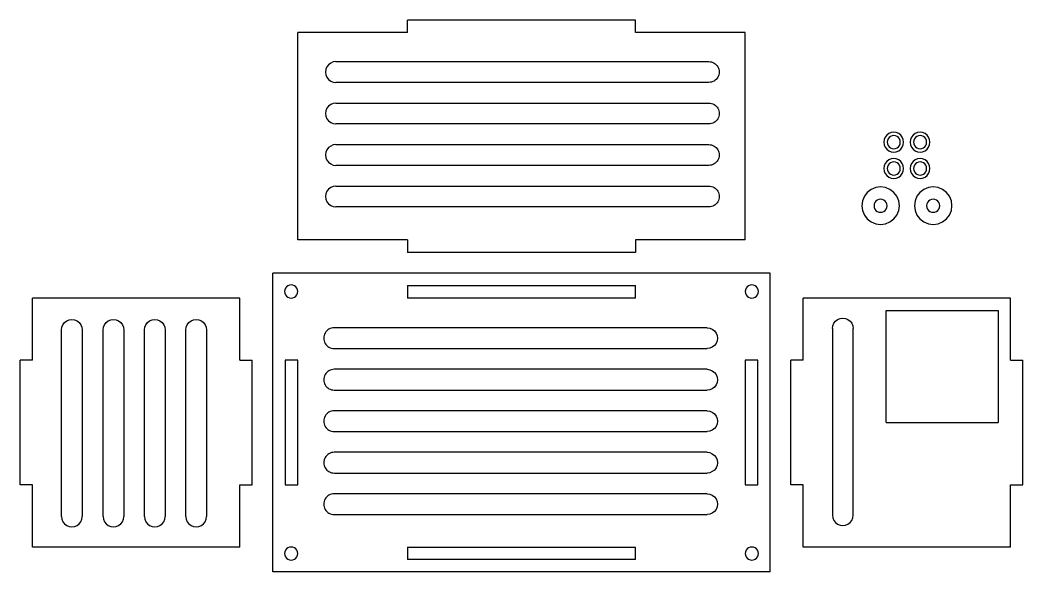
# Model space of a CAD drawing. Extents: x -4.8 to 4.8, y -5.3 to 5.3.
# Drawn here: x -4.76 to 4.76, y 0.1 to 5.33 of the extents above; entities that cross this region are included whole.
import ezdxf

# ---------------------------------------------------------------- set-up
doc = ezdxf.new("R2010")
doc.units = 0
doc.header["$MEASUREMENT"] = 0
doc.layers.get('0').update_dxf_attribs({"linetype": 'CONTINUOUS'})

msp = doc.modelspace()

# ---------------------------------------------------------------- linework, layer by layer
for p, q in [((1.0827, 5.3346), (-1.0827, 5.3346)), ((-1.0827, 5.2165), (-1.0827, 5.3346)), ((1.0827, 5.2165), (1.0827, 5.3346)), ((-1.0827, 5.2165), (-2.126, 5.2165)), ((-2.126, 3.248), (-2.126, 5.2165)), ((2.126, 5.2165), (1.0827, 5.2165)), ((2.126, 3.248), (2.126, 5.2165)), ((-1.858, 4.8674), (-1.8614, 4.8419)), ((-1.8482, 4.8911), (-1.858, 4.8674)), ((-1.8326, 4.9115), (-1.8482, 4.8911)), ((-1.8122, 4.9271), (-1.8326, 4.9115)), ((-1.7884, 4.937), (-1.8122, 4.9271)), ((-1.763, 4.9403), (-1.7884, 4.937)), ((-1.763, 4.9403), (1.7803, 4.9403)), ((1.7803, 4.9403), (1.7932, 4.9395)), ((1.7932, 4.9395), (1.8058, 4.937)), ((1.8058, 4.937), (1.818, 4.9328)), ((1.818, 4.9328), (1.8295, 4.9271)), ((1.8295, 4.9271), (1.8403, 4.92)), ((1.8403, 4.92), (1.8499, 4.9115)), ((1.8499, 4.9115), (1.8584, 4.9018)), ((1.8584, 4.9018), (1.8656, 4.8911)), ((1.8656, 4.8911), (1.8713, 4.8795)), ((1.8713, 4.8795), (1.8754, 4.8674)), ((1.8754, 4.8674), (1.8779, 4.8547)), ((-1.8614, 4.8419), (-1.858, 4.8164)), ((-1.858, 4.8164), (-1.8482, 4.7927)), ((-1.8482, 4.7927), (-1.8326, 4.7723)), ((-1.8326, 4.7723), (-1.8122, 4.7566)), ((1.8403, 4.7638), (1.8295, 4.7566)), ((1.8499, 4.7723), (1.8403, 4.7638)), ((1.8584, 4.782), (1.8499, 4.7723)), ((1.8656, 4.7927), (1.8584, 4.782)), ((1.8713, 4.8042), (1.8656, 4.7927)), ((1.8754, 4.8164), (1.8713, 4.8042)), ((1.8779, 4.829), (1.8754, 4.8164)), ((1.8779, 4.8547), (1.8788, 4.8419)), ((1.8788, 4.8419), (1.8779, 4.829)), ((-1.8122, 4.7566), (-1.7884, 4.7468)), ((-1.7884, 4.7468), (-1.763, 4.7435)), ((1.7803, 4.7435), (-1.763, 4.7435)), ((1.7932, 4.7443), (1.7803, 4.7435)), ((1.8058, 4.7468), (1.7932, 4.7443)), ((1.818, 4.751), (1.8058, 4.7468)), ((1.8295, 4.7566), (1.818, 4.751)), ((-1.8482, 4.4974), (-1.858, 4.4737)), ((-1.8326, 4.5178), (-1.8482, 4.4974)), ((-1.8122, 4.5334), (-1.8326, 4.5178)), ((-1.7884, 4.5433), (-1.8122, 4.5334)), ((-1.763, 4.5466), (-1.7884, 4.5433)), ((-1.763, 4.5466), (1.7803, 4.5466)), ((1.7803, 4.5466), (1.7932, 4.5458)), ((1.7932, 4.5458), (1.8058, 4.5433)), ((1.8058, 4.5433), (1.818, 4.5391)), ((1.818, 4.5391), (1.8295, 4.5334)), ((1.8295, 4.5334), (1.8403, 4.5263)), ((1.8403, 4.5263), (1.8499, 4.5178)), ((1.8499, 4.5178), (1.8584, 4.5081)), ((1.8584, 4.5081), (1.8656, 4.4974)), ((1.8656, 4.4974), (1.8713, 4.4858)), ((1.8713, 4.4858), (1.8754, 4.4737)), ((-1.858, 4.4737), (-1.8614, 4.4482)), ((-1.8614, 4.4482), (-1.858, 4.4227)), ((-1.858, 4.4227), (-1.8482, 4.399)), ((-1.8482, 4.399), (-1.8326, 4.3786)), ((1.8584, 4.3883), (1.8499, 4.3786)), ((1.8656, 4.399), (1.8584, 4.3883)), ((1.8713, 4.4105), (1.8656, 4.399)), ((1.8754, 4.4227), (1.8713, 4.4105)), ((1.8754, 4.4737), (1.8779, 4.461)), ((1.8779, 4.4353), (1.8754, 4.4227)), ((1.8779, 4.461), (1.8788, 4.4482)), ((1.8788, 4.4482), (1.8779, 4.4353)), ((-1.8326, 4.3786), (-1.8122, 4.3629)), ((-1.8122, 4.3629), (-1.7884, 4.3531)), ((-1.7884, 4.3531), (-1.763, 4.3498)), ((1.7803, 4.3498), (-1.763, 4.3498)), ((1.7932, 4.3506), (1.7803, 4.3498)), ((1.8058, 4.3531), (1.7932, 4.3506)), ((1.818, 4.3572), (1.8058, 4.3531)), ((1.8295, 4.3629), (1.818, 4.3572)), ((1.8403, 4.3701), (1.8295, 4.3629)), ((1.8499, 4.3786), (1.8403, 4.3701)), ((3.4456, 4.201), (3.4424, 4.1766)), ((3.455, 4.2236), (3.4456, 4.201)), ((3.4699, 4.2431), (3.455, 4.2236)), ((3.4894, 4.258), (3.4699, 4.2431)), ((3.476, 4.1928), (3.4739, 4.1766)), ((3.4823, 4.2079), (3.476, 4.1928)), ((3.4922, 4.2208), (3.4823, 4.2079)), ((3.5121, 4.2674), (3.4894, 4.258)), ((3.5052, 4.2308), (3.4922, 4.2208)), ((3.5202, 4.237), (3.5052, 4.2308)), ((3.5364, 4.2706), (3.5121, 4.2674)), ((3.5364, 4.2391), (3.5202, 4.237)), ((3.5608, 4.2674), (3.5364, 4.2706)), ((3.5526, 4.237), (3.5364, 4.2391)), ((3.5677, 4.2308), (3.5526, 4.237)), ((3.5834, 4.258), (3.5608, 4.2674)), ((3.5806, 4.2208), (3.5677, 4.2308)), ((3.5905, 4.2079), (3.5806, 4.2208)), ((3.6029, 4.2431), (3.5834, 4.258)), ((3.5968, 4.1928), (3.5905, 4.2079)), ((3.5989, 4.1766), (3.5968, 4.1928)), ((3.6178, 4.2236), (3.6029, 4.2431)), ((3.6272, 4.201), (3.6178, 4.2236)), ((3.6304, 4.1766), (3.6272, 4.201)), ((3.6956, 4.201), (3.6924, 4.1766)), ((3.705, 4.2236), (3.6956, 4.201)), ((3.7199, 4.2431), (3.705, 4.2236)), ((3.7394, 4.258), (3.7199, 4.2431)), ((3.726, 4.1928), (3.7239, 4.1766)), ((3.7323, 4.2079), (3.726, 4.1928)), ((3.7422, 4.2208), (3.7323, 4.2079)), ((3.7621, 4.2674), (3.7394, 4.258)), ((3.7552, 4.2308), (3.7422, 4.2208)), ((3.7702, 4.237), (3.7552, 4.2308)), ((3.7864, 4.2706), (3.7621, 4.2674)), ((3.7864, 4.2391), (3.7702, 4.237)), ((3.8108, 4.2674), (3.7864, 4.2706)), ((3.8026, 4.237), (3.7864, 4.2391)), ((3.8177, 4.2308), (3.8026, 4.237)), ((3.8334, 4.258), (3.8108, 4.2674)), ((3.8306, 4.2208), (3.8177, 4.2308)), ((3.8405, 4.2079), (3.8306, 4.2208)), ((3.8529, 4.2431), (3.8334, 4.258)), ((3.8468, 4.1928), (3.8405, 4.2079)), ((3.8489, 4.1766), (3.8468, 4.1928)), ((3.8678, 4.2236), (3.8529, 4.2431)), ((3.8772, 4.201), (3.8678, 4.2236)), ((3.8804, 4.1766), (3.8772, 4.201)), ((-1.8482, 4.1037), (-1.858, 4.08)), ((-1.8326, 4.1241), (-1.8482, 4.1037)), ((-1.8122, 4.1397), (-1.8326, 4.1241)), ((-1.7884, 4.1496), (-1.8122, 4.1397)), ((-1.763, 4.1529), (-1.7884, 4.1496)), ((-1.763, 4.1529), (1.7803, 4.1529)), ((1.7803, 4.1529), (1.7932, 4.1521)), ((1.7932, 4.1521), (1.8058, 4.1496)), ((1.8058, 4.1496), (1.818, 4.1454)), ((1.818, 4.1454), (1.8295, 4.1397)), ((1.8295, 4.1397), (1.8403, 4.1326)), ((1.8403, 4.1326), (1.8499, 4.1241)), ((1.8499, 4.1241), (1.8584, 4.1144)), ((1.8584, 4.1144), (1.8656, 4.1037)), ((1.8656, 4.1037), (1.8713, 4.0921)), ((3.4424, 4.1766), (3.4456, 4.1523)), ((3.4456, 4.1523), (3.455, 4.1296)), ((3.455, 4.1296), (3.4699, 4.1101)), ((3.4699, 4.1101), (3.4894, 4.0952)), ((3.4739, 4.1766), (3.476, 4.1605)), ((3.476, 4.1605), (3.4823, 4.1454)), ((3.4823, 4.1454), (3.4922, 4.1324)), ((3.4922, 4.1324), (3.5052, 4.1225)), ((3.5052, 4.1225), (3.5202, 4.1163)), ((3.5202, 4.1163), (3.5364, 4.1141)), ((3.5364, 4.1141), (3.5526, 4.1163)), ((3.5526, 4.1163), (3.5677, 4.1225)), ((3.5677, 4.1225), (3.5806, 4.1324)), ((3.5806, 4.1324), (3.5905, 4.1454)), ((3.5834, 4.0952), (3.6029, 4.1101)), ((3.5905, 4.1454), (3.5968, 4.1605)), ((3.5968, 4.1605), (3.5989, 4.1766)), ((3.6029, 4.1101), (3.6178, 4.1296)), ((3.6178, 4.1296), (3.6272, 4.1523)), ((3.6272, 4.1523), (3.6304, 4.1766)), ((3.6924, 4.1766), (3.6956, 4.1523)), ((3.6956, 4.1523), (3.705, 4.1296)), ((3.705, 4.1296), (3.7199, 4.1101)), ((3.7199, 4.1101), (3.7394, 4.0952)), ((3.7239, 4.1766), (3.726, 4.1605)), ((3.726, 4.1605), (3.7323, 4.1454)), ((3.7323, 4.1454), (3.7422, 4.1324)), ((3.7422, 4.1324), (3.7552, 4.1225)), ((3.7552, 4.1225), (3.7702, 4.1163)), ((3.7702, 4.1163), (3.7864, 4.1141)), ((3.7864, 4.1141), (3.8026, 4.1163)), ((3.8026, 4.1163), (3.8177, 4.1225)), ((3.8177, 4.1225), (3.8306, 4.1324)), ((3.8306, 4.1324), (3.8405, 4.1454)), ((3.8334, 4.0952), (3.8529, 4.1101)), ((3.8405, 4.1454), (3.8468, 4.1605)), ((3.8468, 4.1605), (3.8489, 4.1766)), ((3.8529, 4.1101), (3.8678, 4.1296)), ((3.8678, 4.1296), (3.8772, 4.1523)), ((3.8772, 4.1523), (3.8804, 4.1766)), ((-1.858, 4.08), (-1.8614, 4.0545)), ((-1.8614, 4.0545), (-1.858, 4.029)), ((-1.858, 4.029), (-1.8482, 4.0053)), ((-1.8482, 4.0053), (-1.8326, 3.9849)), ((1.8656, 4.0053), (1.8584, 3.9946)), ((1.8713, 4.0168), (1.8656, 4.0053)), ((1.8713, 4.0921), (1.8754, 4.08)), ((1.8754, 4.029), (1.8713, 4.0168)), ((1.8754, 4.08), (1.8779, 4.0673)), ((1.8779, 4.0416), (1.8754, 4.029)), ((1.8779, 4.0673), (1.8788, 4.0545)), ((1.8788, 4.0545), (1.8779, 4.0416)), ((3.4894, 4.008), (3.4699, 3.9931)), ((3.4894, 4.0952), (3.5121, 4.0858)), ((3.5121, 4.0174), (3.4894, 4.008)), ((3.5121, 4.0858), (3.5364, 4.0826)), ((3.5364, 4.0206), (3.5121, 4.0174)), ((3.5364, 4.0826), (3.5608, 4.0858)), ((3.5608, 4.0174), (3.5364, 4.0206)), ((3.5608, 4.0858), (3.5834, 4.0952)), ((3.5834, 4.008), (3.5608, 4.0174)), ((3.6029, 3.9931), (3.5834, 4.008)), ((3.7394, 4.008), (3.7199, 3.9931)), ((3.7394, 4.0952), (3.7621, 4.0858)), ((3.7621, 4.0174), (3.7394, 4.008)), ((3.7621, 4.0858), (3.7864, 4.0826)), ((3.7864, 4.0206), (3.7621, 4.0174)), ((3.7864, 4.0826), (3.8108, 4.0858)), ((3.8108, 4.0174), (3.7864, 4.0206)), ((3.8108, 4.0858), (3.8334, 4.0952)), ((3.8334, 4.008), (3.8108, 4.0174)), ((3.8529, 3.9931), (3.8334, 4.008)), ((-1.8326, 3.9849), (-1.8122, 3.9692)), ((-1.8122, 3.9692), (-1.7884, 3.9594)), ((-1.7884, 3.9594), (-1.763, 3.9561)), ((1.7803, 3.9561), (-1.763, 3.9561)), ((1.7932, 3.9569), (1.7803, 3.9561)), ((1.8058, 3.9594), (1.7932, 3.9569)), ((1.818, 3.9635), (1.8058, 3.9594)), ((1.8295, 3.9692), (1.818, 3.9635)), ((1.8403, 3.9764), (1.8295, 3.9692)), ((1.8499, 3.9849), (1.8403, 3.9764)), ((1.8584, 3.9946), (1.8499, 3.9849)), ((3.4456, 3.951), (3.4424, 3.9266)), ((3.4424, 3.9266), (3.4456, 3.9023)), ((3.455, 3.9736), (3.4456, 3.951)), ((3.4699, 3.9931), (3.455, 3.9736)), ((3.476, 3.9428), (3.4739, 3.9266)), ((3.4739, 3.9266), (3.476, 3.9105)), ((3.4823, 3.9579), (3.476, 3.9428)), ((3.476, 3.9105), (3.4823, 3.8954)), ((3.4922, 3.9708), (3.4823, 3.9579)), ((3.5052, 3.9808), (3.4922, 3.9708)), ((3.5202, 3.987), (3.5052, 3.9808)), ((3.5364, 3.9891), (3.5202, 3.987)), ((3.5526, 3.987), (3.5364, 3.9891)), ((3.5677, 3.9808), (3.5526, 3.987)), ((3.5806, 3.9708), (3.5677, 3.9808)), ((3.5905, 3.9579), (3.5806, 3.9708)), ((3.5968, 3.9428), (3.5905, 3.9579)), ((3.5905, 3.8954), (3.5968, 3.9105)), ((3.5989, 3.9266), (3.5968, 3.9428)), ((3.5968, 3.9105), (3.5989, 3.9266)), ((3.6178, 3.9736), (3.6029, 3.9931)), ((3.6272, 3.951), (3.6178, 3.9736)), ((3.6304, 3.9266), (3.6272, 3.951)), ((3.6272, 3.9023), (3.6304, 3.9266)), ((3.6956, 3.951), (3.6924, 3.9266)), ((3.6924, 3.9266), (3.6956, 3.9023)), ((3.705, 3.9736), (3.6956, 3.951)), ((3.7199, 3.9931), (3.705, 3.9736)), ((3.726, 3.9428), (3.7239, 3.9266)), ((3.7239, 3.9266), (3.726, 3.9105)), ((3.7323, 3.9579), (3.726, 3.9428)), ((3.726, 3.9105), (3.7323, 3.8954)), ((3.7422, 3.9708), (3.7323, 3.9579)), ((3.7552, 3.9808), (3.7422, 3.9708)), ((3.7702, 3.987), (3.7552, 3.9808)), ((3.7864, 3.9891), (3.7702, 3.987)), ((3.8026, 3.987), (3.7864, 3.9891)), ((3.8177, 3.9808), (3.8026, 3.987)), ((3.8306, 3.9708), (3.8177, 3.9808)), ((3.8405, 3.9579), (3.8306, 3.9708)), ((3.8468, 3.9428), (3.8405, 3.9579)), ((3.8405, 3.8954), (3.8468, 3.9105)), ((3.8489, 3.9266), (3.8468, 3.9428)), ((3.8468, 3.9105), (3.8489, 3.9266)), ((3.8678, 3.9736), (3.8529, 3.9931)), ((3.8772, 3.951), (3.8678, 3.9736)), ((3.8804, 3.9266), (3.8772, 3.951)), ((3.8772, 3.9023), (3.8804, 3.9266)), ((3.4456, 3.9023), (3.455, 3.8796)), ((3.455, 3.8796), (3.4699, 3.8601)), ((3.4699, 3.8601), (3.4894, 3.8452)), ((3.4823, 3.8954), (3.4922, 3.8824)), ((3.4894, 3.8452), (3.5121, 3.8358)), ((3.4922, 3.8824), (3.5052, 3.8725)), ((3.5052, 3.8725), (3.5202, 3.8663)), ((3.5121, 3.8358), (3.5364, 3.8326)), ((3.5202, 3.8663), (3.5364, 3.8641)), ((3.5364, 3.8641), (3.5526, 3.8663)), ((3.5364, 3.8326), (3.5608, 3.8358)), ((3.5526, 3.8663), (3.5677, 3.8725)), ((3.5608, 3.8358), (3.5834, 3.8452)), ((3.5677, 3.8725), (3.5806, 3.8824)), ((3.5806, 3.8824), (3.5905, 3.8954)), ((3.5834, 3.8452), (3.6029, 3.8601)), ((3.6029, 3.8601), (3.6178, 3.8796)), ((3.6178, 3.8796), (3.6272, 3.9023)), ((3.6956, 3.9023), (3.705, 3.8796)), ((3.705, 3.8796), (3.7199, 3.8601)), ((3.7199, 3.8601), (3.7394, 3.8452)), ((3.7323, 3.8954), (3.7422, 3.8824)), ((3.7394, 3.8452), (3.7621, 3.8358)), ((3.7422, 3.8824), (3.7552, 3.8725)), ((3.7552, 3.8725), (3.7702, 3.8663)), ((3.7621, 3.8358), (3.7864, 3.8326)), ((3.7702, 3.8663), (3.7864, 3.8641)), ((3.7864, 3.8641), (3.8026, 3.8663)), ((3.7864, 3.8326), (3.8108, 3.8358)), ((3.8026, 3.8663), (3.8177, 3.8725)), ((3.8108, 3.8358), (3.8334, 3.8452)), ((3.8177, 3.8725), (3.8306, 3.8824)), ((3.8306, 3.8824), (3.8405, 3.8954)), ((3.8334, 3.8452), (3.8529, 3.8601)), ((3.8529, 3.8601), (3.8678, 3.8796)), ((3.8678, 3.8796), (3.8772, 3.9023)), ((-1.8326, 3.7304), (-1.8482, 3.71)), ((-1.8122, 3.746), (-1.8326, 3.7304)), ((-1.7884, 3.7559), (-1.8122, 3.746)), ((-1.763, 3.7592), (-1.7884, 3.7559)), ((-1.763, 3.7592), (1.7803, 3.7592)), ((1.7803, 3.7592), (1.7932, 3.7584)), ((1.7932, 3.7584), (1.8058, 3.7559)), ((1.8058, 3.7559), (1.818, 3.7517)), ((1.818, 3.7517), (1.8295, 3.746)), ((1.8295, 3.746), (1.8403, 3.7389)), ((1.8403, 3.7389), (1.8499, 3.7304)), ((1.8499, 3.7304), (1.8584, 3.7207)), ((1.8584, 3.7207), (1.8656, 3.71)), ((3.3223, 3.7276), (3.2854, 3.6993)), ((3.3653, 3.7454), (3.3223, 3.7276)), ((3.4114, 3.7515), (3.3653, 3.7454)), ((3.4575, 3.7454), (3.4114, 3.7515)), ((3.5005, 3.7276), (3.4575, 3.7454)), ((3.5374, 3.6993), (3.5005, 3.7276)), ((3.8223, 3.7276), (3.7854, 3.6993)), ((3.8653, 3.7454), (3.8223, 3.7276)), ((3.9114, 3.7515), (3.8653, 3.7454)), ((3.9575, 3.7454), (3.9114, 3.7515)), ((4.0005, 3.7276), (3.9575, 3.7454)), ((4.0374, 3.6993), (4.0005, 3.7276)), ((-1.858, 3.6863), (-1.8614, 3.6608)), ((-1.8614, 3.6608), (-1.858, 3.6353)), ((-1.8482, 3.71), (-1.858, 3.6863)), ((-1.858, 3.6353), (-1.8482, 3.6116)), ((1.8656, 3.71), (1.8713, 3.6984)), ((1.8713, 3.6231), (1.8656, 3.6116)), ((1.8713, 3.6984), (1.8754, 3.6863)), ((1.8754, 3.6353), (1.8713, 3.6231)), ((1.8754, 3.6863), (1.8779, 3.6736)), ((1.8779, 3.6479), (1.8754, 3.6353)), ((1.8779, 3.6736), (1.8788, 3.6608)), ((1.8788, 3.6608), (1.8779, 3.6479)), ((3.2571, 3.6624), (3.2393, 3.6194)), ((3.2854, 3.6993), (3.2571, 3.6624)), ((3.3802, 3.6274), (3.3672, 3.6175)), ((3.3952, 3.6336), (3.3802, 3.6274)), ((3.4114, 3.6358), (3.3952, 3.6336)), ((3.4276, 3.6336), (3.4114, 3.6358)), ((3.4427, 3.6274), (3.4276, 3.6336)), ((3.4556, 3.6175), (3.4427, 3.6274)), ((3.5657, 3.6624), (3.5374, 3.6993)), ((3.5835, 3.6194), (3.5657, 3.6624)), ((3.7571, 3.6624), (3.7393, 3.6194)), ((3.7854, 3.6993), (3.7571, 3.6624)), ((3.8802, 3.6274), (3.8672, 3.6175)), ((3.8952, 3.6336), (3.8802, 3.6274)), ((3.9114, 3.6358), (3.8952, 3.6336)), ((3.9276, 3.6336), (3.9114, 3.6358)), ((3.9427, 3.6274), (3.9276, 3.6336)), ((3.9556, 3.6175), (3.9427, 3.6274)), ((4.0657, 3.6624), (4.0374, 3.6993)), ((4.0835, 3.6194), (4.0657, 3.6624)), ((-1.8482, 3.6116), (-1.8326, 3.5912)), ((-1.8326, 3.5912), (-1.8122, 3.5755)), ((-1.8122, 3.5755), (-1.7884, 3.5657)), ((-1.7884, 3.5657), (-1.763, 3.5624)), ((1.7803, 3.5624), (-1.763, 3.5624)), ((1.7932, 3.5632), (1.7803, 3.5624)), ((1.8058, 3.5657), (1.7932, 3.5632)), ((1.818, 3.5698), (1.8058, 3.5657)), ((1.8295, 3.5755), (1.818, 3.5698)), ((1.8403, 3.5827), (1.8295, 3.5755)), ((1.8499, 3.5912), (1.8403, 3.5827)), ((1.8584, 3.6009), (1.8499, 3.5912)), ((1.8656, 3.6116), (1.8584, 3.6009)), ((3.2393, 3.6194), (3.2332, 3.5733)), ((3.2332, 3.5733), (3.2393, 3.5272)), ((3.2393, 3.5272), (3.2571, 3.4842)), ((3.351, 3.5895), (3.3489, 3.5733)), ((3.3489, 3.5733), (3.351, 3.5571)), ((3.3573, 3.6045), (3.351, 3.5895)), ((3.351, 3.5571), (3.3573, 3.542)), ((3.3672, 3.6175), (3.3573, 3.6045)), ((3.3573, 3.542), (3.3672, 3.5291)), ((3.3672, 3.5291), (3.3802, 3.5191)), ((3.4427, 3.5191), (3.4556, 3.5291)), ((3.4655, 3.6045), (3.4556, 3.6175)), ((3.4556, 3.5291), (3.4655, 3.542)), ((3.4718, 3.5895), (3.4655, 3.6045)), ((3.4655, 3.542), (3.4718, 3.5571)), ((3.4739, 3.5733), (3.4718, 3.5895)), ((3.4718, 3.5571), (3.4739, 3.5733)), ((3.5657, 3.4842), (3.5835, 3.5272)), ((3.5896, 3.5733), (3.5835, 3.6194)), ((3.5835, 3.5272), (3.5896, 3.5733)), ((3.7393, 3.6194), (3.7332, 3.5733)), ((3.7332, 3.5733), (3.7393, 3.5272)), ((3.7393, 3.5272), (3.7571, 3.4842)), ((3.851, 3.5895), (3.8489, 3.5733)), ((3.8489, 3.5733), (3.851, 3.5571)), ((3.8573, 3.6045), (3.851, 3.5895)), ((3.851, 3.5571), (3.8573, 3.542)), ((3.8672, 3.6175), (3.8573, 3.6045)), ((3.8573, 3.542), (3.8672, 3.5291)), ((3.8672, 3.5291), (3.8802, 3.5191)), ((3.9427, 3.5191), (3.9556, 3.5291)), ((3.9655, 3.6045), (3.9556, 3.6175)), ((3.9556, 3.5291), (3.9655, 3.542)), ((3.9718, 3.5895), (3.9655, 3.6045)), ((3.9655, 3.542), (3.9718, 3.5571)), ((3.9739, 3.5733), (3.9718, 3.5895)), ((3.9718, 3.5571), (3.9739, 3.5733)), ((4.0657, 3.4842), (4.0835, 3.5272)), ((4.0896, 3.5733), (4.0835, 3.6194)), ((4.0835, 3.5272), (4.0896, 3.5733)), ((3.2571, 3.4842), (3.2854, 3.4473)), ((3.2854, 3.4473), (3.3223, 3.419)), ((3.3802, 3.5191), (3.3952, 3.5129)), ((3.3952, 3.5129), (3.4114, 3.5108)), ((3.4114, 3.5108), (3.4276, 3.5129)), ((3.4276, 3.5129), (3.4427, 3.5191)), ((3.5005, 3.419), (3.5374, 3.4473)), ((3.5374, 3.4473), (3.5657, 3.4842)), ((3.7571, 3.4842), (3.7854, 3.4473)), ((3.7854, 3.4473), (3.8223, 3.419)), ((3.8802, 3.5191), (3.8952, 3.5129)), ((3.8952, 3.5129), (3.9114, 3.5108)), ((3.9114, 3.5108), (3.9276, 3.5129)), ((3.9276, 3.5129), (3.9427, 3.5191)), ((4.0005, 3.419), (4.0374, 3.4473)), ((4.0374, 3.4473), (4.0657, 3.4842)), ((3.3223, 3.419), (3.3653, 3.4012)), ((3.3653, 3.4012), (3.4114, 3.3951)), ((3.4114, 3.3951), (3.4575, 3.4012)), ((3.4575, 3.4012), (3.5005, 3.419)), ((3.8223, 3.419), (3.8653, 3.4012)), ((3.8653, 3.4012), (3.9114, 3.3951)), ((3.9114, 3.3951), (3.9575, 3.4012)), ((3.9575, 3.4012), (4.0005, 3.419)), ((-1.0827, 3.248), (-2.126, 3.248)), ((-1.0827, 3.248), (-1.0827, 3.1299)), ((2.126, 3.248), (1.0827, 3.248)), ((1.0827, 3.248), (1.0827, 3.1299)), ((1.0827, 3.1299), (-1.0827, 3.1299)), ((-2.3622, 1.6939), (-2.3622, 2.9331)), ((2.3622, 2.9331), (-2.3622, 2.9331)), ((2.3622, 1.6939), (2.3622, 2.9331)), ((-2.2489, 2.7755), (-2.251, 2.7594)), ((-2.2426, 2.7906), (-2.2489, 2.7755)), ((-2.2327, 2.8035), (-2.2426, 2.7906)), ((-2.2197, 2.8135), (-2.2327, 2.8035)), ((-2.2047, 2.8197), (-2.2197, 2.8135)), ((-2.1885, 2.8219), (-2.2047, 2.8197)), ((-2.1723, 2.8197), (-2.1885, 2.8219)), ((-2.1572, 2.8135), (-2.1723, 2.8197)), ((-2.1443, 2.8035), (-2.1572, 2.8135)), ((-2.1344, 2.7906), (-2.1443, 2.8035)), ((-2.1281, 2.7755), (-2.1344, 2.7906)), ((-2.126, 2.7594), (-2.1281, 2.7755)), ((-1.0827, 2.815), (-1.0827, 2.6969)), ((-1.0827, 2.815), (1.0827, 2.815)), ((1.0827, 2.6969), (1.0827, 2.815)), ((2.1281, 2.7755), (2.126, 2.7594)), ((2.1344, 2.7906), (2.1281, 2.7755)), ((2.1443, 2.8035), (2.1344, 2.7906)), ((2.1572, 2.8135), (2.1443, 2.8035)), ((2.1723, 2.8197), (2.1572, 2.8135)), ((2.1885, 2.8219), (2.1723, 2.8197)), ((2.2047, 2.8197), (2.1885, 2.8219)), ((2.2197, 2.8135), (2.2047, 2.8197)), ((2.2327, 2.8035), (2.2197, 2.8135)), ((2.2426, 2.7906), (2.2327, 2.8035)), ((2.2489, 2.7755), (2.2426, 2.7906)), ((2.251, 2.7594), (2.2489, 2.7755)), ((-2.6772, 2.6969), (-4.6457, 2.6969)), ((-4.6457, 2.1063), (-4.6457, 2.6969)), ((-2.6772, 2.1063), (-2.6772, 2.6969)), ((-2.251, 2.7594), (-2.2489, 2.7432)), ((-2.2489, 2.7432), (-2.2426, 2.7281)), ((-2.2426, 2.7281), (-2.2327, 2.7152)), ((-2.2327, 2.7152), (-2.2197, 2.7052)), ((-2.2197, 2.7052), (-2.2047, 2.699)), ((-2.2047, 2.699), (-2.1885, 2.6969)), ((-2.1885, 2.6969), (-2.1723, 2.699)), ((-2.1723, 2.699), (-2.1572, 2.7052)), ((-2.1572, 2.7052), (-2.1443, 2.7152)), ((-2.1443, 2.7152), (-2.1344, 2.7281)), ((-2.1344, 2.7281), (-2.1281, 2.7432)), ((-2.1281, 2.7432), (-2.126, 2.7594)), ((1.0827, 2.6969), (-1.0827, 2.6969)), ((2.126, 2.7594), (2.1281, 2.7432)), ((2.1281, 2.7432), (2.1344, 2.7281)), ((2.1344, 2.7281), (2.1443, 2.7152)), ((2.1443, 2.7152), (2.1572, 2.7052)), ((2.1572, 2.7052), (2.1723, 2.699)), ((2.1723, 2.699), (2.1885, 2.6969)), ((2.1885, 2.6969), (2.2047, 2.699)), ((2.2047, 2.699), (2.2197, 2.7052)), ((2.2197, 2.7052), (2.2327, 2.7152)), ((2.2327, 2.7152), (2.2426, 2.7281)), ((2.2426, 2.7281), (2.2489, 2.7432)), ((2.2489, 2.7432), (2.251, 2.7594)), ((4.6457, 2.6969), (2.6772, 2.6969)), ((2.6772, 2.1063), (2.6772, 2.6969)), ((4.6457, 2.1063), (4.6457, 2.6969)), ((3.4646, 1.5157), (3.4646, 2.5787)), ((3.4646, 2.5787), (4.5276, 2.5787)), ((4.5276, 2.5787), (4.5276, 1.5157)), ((-4.3406, 2.4645), (-4.3202, 2.4801)), ((-4.3202, 2.4801), (-4.2965, 2.4899)), ((-4.2965, 2.4899), (-4.271, 2.4933)), ((-4.271, 2.4933), (-4.2455, 2.4899)), ((-4.2455, 2.4899), (-4.2218, 2.4801)), ((-4.2218, 2.4801), (-4.2014, 2.4645)), ((-3.9469, 2.4645), (-3.9265, 2.4801)), ((-3.9265, 2.4801), (-3.9028, 2.4899)), ((-3.9028, 2.4899), (-3.8773, 2.4933)), ((-3.8773, 2.4933), (-3.8518, 2.4899)), ((-3.8518, 2.4899), (-3.8281, 2.4801)), ((-3.8281, 2.4801), (-3.8077, 2.4645)), ((-3.5532, 2.4645), (-3.5328, 2.4801)), ((-3.5328, 2.4801), (-3.5091, 2.4899)), ((-3.5091, 2.4899), (-3.4836, 2.4933)), ((-3.4836, 2.4933), (-3.4581, 2.4899)), ((-3.4581, 2.4899), (-3.4344, 2.4801)), ((-3.4344, 2.4801), (-3.414, 2.4645)), ((-3.1595, 2.4645), (-3.1391, 2.4801)), ((-3.1391, 2.4801), (-3.1154, 2.4899)), ((-3.1154, 2.4899), (-3.0899, 2.4933)), ((-3.0899, 2.4933), (-3.0644, 2.4899)), ((-3.0644, 2.4899), (-3.0407, 2.4801)), ((-3.0407, 2.4801), (-3.0203, 2.4645)), ((2.9666, 2.4575), (2.9822, 2.4779)), ((2.9822, 2.4779), (3.0026, 2.4935)), ((3.0026, 2.4935), (3.0263, 2.5034)), ((3.0263, 2.5034), (3.0518, 2.5067)), ((3.0518, 2.5067), (3.0773, 2.5034)), ((3.0773, 2.5034), (3.101, 2.4935)), ((3.101, 2.4935), (3.1214, 2.4779)), ((3.1214, 2.4779), (3.1371, 2.4575)), ((-4.3694, 2.3949), (-4.3661, 2.4203)), ((-4.3694, 0.6232), (-4.3694, 2.3949)), ((-4.3661, 2.4203), (-4.3563, 2.4441)), ((-4.3563, 2.4441), (-4.3406, 2.4645)), ((-4.2014, 2.4645), (-4.1858, 2.4441)), ((-4.1858, 2.4441), (-4.1759, 2.4203)), ((-4.1759, 2.4203), (-4.1726, 2.3949)), ((-4.1726, 2.3949), (-4.1726, 0.6232)), ((-3.9757, 2.3949), (-3.9724, 2.4203)), ((-3.9757, 0.6232), (-3.9757, 2.3949)), ((-3.9724, 2.4203), (-3.9626, 2.4441)), ((-3.9626, 2.4441), (-3.9469, 2.4645)), ((-3.8077, 2.4645), (-3.7921, 2.4441)), ((-3.7921, 2.4441), (-3.7822, 2.4203)), ((-3.7822, 2.4203), (-3.7789, 2.3949)), ((-3.7789, 2.3949), (-3.7789, 0.6232)), ((-3.582, 2.3949), (-3.5787, 2.4203)), ((-3.582, 0.6232), (-3.582, 2.3949)), ((-3.5787, 2.4203), (-3.5689, 2.4441)), ((-3.5689, 2.4441), (-3.5532, 2.4645)), ((-3.414, 2.4645), (-3.3984, 2.4441)), ((-3.3984, 2.4441), (-3.3885, 2.4203)), ((-3.3885, 2.4203), (-3.3852, 2.3949)), ((-3.3852, 2.3949), (-3.3852, 0.6232)), ((-3.1883, 2.3949), (-3.185, 2.4203)), ((-3.1883, 0.6232), (-3.1883, 2.3949)), ((-3.185, 2.4203), (-3.1752, 2.4441)), ((-3.1752, 2.4441), (-3.1595, 2.4645)), ((-3.0203, 2.4645), (-3.0047, 2.4441)), ((-3.0047, 2.4441), (-2.9948, 2.4203)), ((-2.9948, 2.4203), (-2.9915, 2.3949)), ((-2.9915, 2.3949), (-2.9915, 0.6232)), ((-1.8499, 2.3856), (-1.8584, 2.3759)), ((-1.8403, 2.3941), (-1.8499, 2.3856)), ((-1.8295, 2.4012), (-1.8403, 2.3941)), ((-1.818, 2.4069), (-1.8295, 2.4012)), ((-1.8058, 2.4111), (-1.818, 2.4069)), ((-1.7932, 2.4136), (-1.8058, 2.4111)), ((-1.7803, 2.4144), (-1.7932, 2.4136)), ((1.763, 2.4144), (-1.7803, 2.4144)), ((1.763, 2.4144), (1.7884, 2.4111)), ((1.7884, 2.4111), (1.8122, 2.4012)), ((1.8122, 2.4012), (1.8326, 2.3856)), ((1.8326, 2.3856), (1.8482, 2.3652)), ((2.9534, 2.4083), (2.9567, 2.4338)), ((2.9534, 2.4083), (2.9534, 0.6366)), ((2.9567, 2.4338), (2.9666, 2.4575)), ((3.1371, 2.4575), (3.1469, 2.4338)), ((3.1469, 2.4338), (3.1502, 2.4083)), ((3.1502, 0.6366), (3.1502, 2.4083)), ((-1.8779, 2.3288), (-1.8788, 2.316)), ((-1.8788, 2.316), (-1.8779, 2.3031)), ((-1.8754, 2.3415), (-1.8779, 2.3288)), ((-1.8779, 2.3031), (-1.8754, 2.2905)), ((-1.8713, 2.3537), (-1.8754, 2.3415)), ((-1.8754, 2.2905), (-1.8713, 2.2783)), ((-1.8656, 2.3652), (-1.8713, 2.3537)), ((-1.8584, 2.3759), (-1.8656, 2.3652)), ((1.8482, 2.3652), (1.858, 2.3415)), ((1.858, 2.2905), (1.8482, 2.2668)), ((1.858, 2.3415), (1.8614, 2.316)), ((1.8614, 2.316), (1.858, 2.2905)), ((-1.8713, 2.2783), (-1.8656, 2.2668)), ((-1.8656, 2.2668), (-1.8584, 2.2561)), ((-1.8584, 2.2561), (-1.8499, 2.2464)), ((-1.8499, 2.2464), (-1.8403, 2.2379)), ((-1.8403, 2.2379), (-1.8295, 2.2308)), ((-1.8295, 2.2308), (-1.818, 2.2251)), ((-1.818, 2.2251), (-1.8058, 2.2209)), ((-1.8058, 2.2209), (-1.7932, 2.2184)), ((-1.7932, 2.2184), (-1.7803, 2.2176)), ((-1.7803, 2.2176), (1.763, 2.2176)), ((1.7884, 2.2209), (1.763, 2.2176)), ((1.8122, 2.2308), (1.7884, 2.2209)), ((1.8326, 2.2464), (1.8122, 2.2308)), ((1.8482, 2.2668), (1.8326, 2.2464)), ((-4.6457, 2.1063), (-4.7638, 2.1063)), ((-4.7638, 0.9252), (-4.7638, 2.1063)), ((-2.6772, 2.1063), (-2.5591, 2.1063)), ((-2.5591, 0.9252), (-2.5591, 2.1063)), ((-2.126, 2.1063), (-2.2441, 2.1063)), ((-2.2441, 2.1063), (-2.2441, 0.9252)), ((-2.126, 0.9252), (-2.126, 2.1063)), ((2.2441, 2.1063), (2.126, 2.1063)), ((2.126, 2.1063), (2.126, 0.9252)), ((2.2441, 0.9252), (2.2441, 2.1063)), ((2.6772, 2.1063), (2.5591, 2.1063)), ((2.5591, 0.9252), (2.5591, 2.1063)), ((4.6457, 2.1063), (4.7638, 2.1063)), ((4.7638, 0.9252), (4.7638, 2.1063)), ((-1.8295, 2.0075), (-1.8403, 2.0004)), ((-1.818, 2.0132), (-1.8295, 2.0075)), ((-1.8058, 2.0174), (-1.818, 2.0132)), ((-1.7932, 2.0199), (-1.8058, 2.0174)), ((-1.7803, 2.0207), (-1.7932, 2.0199)), ((1.763, 2.0207), (-1.7803, 2.0207)), ((1.763, 2.0207), (1.7884, 2.0174)), ((1.7884, 2.0174), (1.8122, 2.0075)), ((1.8122, 2.0075), (1.8326, 1.9919)), ((-1.8779, 1.9351), (-1.8788, 1.9223)), ((-1.8788, 1.9223), (-1.8779, 1.9094)), ((-1.8754, 1.9478), (-1.8779, 1.9351)), ((-1.8779, 1.9094), (-1.8754, 1.8968)), ((-1.8713, 1.96), (-1.8754, 1.9478)), ((-1.8656, 1.9715), (-1.8713, 1.96)), ((-1.8584, 1.9822), (-1.8656, 1.9715)), ((-1.8499, 1.9919), (-1.8584, 1.9822)), ((-1.8403, 2.0004), (-1.8499, 1.9919)), ((1.8326, 1.9919), (1.8482, 1.9715)), ((1.8482, 1.9715), (1.858, 1.9478)), ((1.858, 1.9478), (1.8614, 1.9223)), ((1.8614, 1.9223), (1.858, 1.8968)), ((-1.8754, 1.8968), (-1.8713, 1.8846)), ((-1.8713, 1.8846), (-1.8656, 1.8731)), ((-1.8656, 1.8731), (-1.8584, 1.8624)), ((-1.8584, 1.8624), (-1.8499, 1.8527)), ((-1.8499, 1.8527), (-1.8403, 1.8442)), ((-1.8403, 1.8442), (-1.8295, 1.8371)), ((-1.8295, 1.8371), (-1.818, 1.8314)), ((-1.818, 1.8314), (-1.8058, 1.8272)), ((-1.8058, 1.8272), (-1.7932, 1.8247)), ((-1.7932, 1.8247), (-1.7803, 1.8239)), ((-1.7803, 1.8239), (1.763, 1.8239)), ((1.7884, 1.8272), (1.763, 1.8239)), ((1.8122, 1.8371), (1.7884, 1.8272)), ((1.8326, 1.8527), (1.8122, 1.8371)), ((1.8482, 1.8731), (1.8326, 1.8527)), ((1.858, 1.8968), (1.8482, 1.8731)), ((-2.3622, 1.3376), (-2.3622, 1.6939)), ((-1.8058, 1.6237), (-1.818, 1.6195)), ((-1.7932, 1.6262), (-1.8058, 1.6237)), ((-1.7803, 1.627), (-1.7932, 1.6262)), ((1.763, 1.627), (-1.7803, 1.627)), ((1.763, 1.627), (1.7884, 1.6237)), ((1.7884, 1.6237), (1.8122, 1.6138)), ((2.3622, 1.3376), (2.3622, 1.6939)), ((-1.8779, 1.5414), (-1.8788, 1.5286)), ((-1.8788, 1.5286), (-1.8779, 1.5157)), ((-1.8754, 1.5541), (-1.8779, 1.5414)), ((-1.8713, 1.5663), (-1.8754, 1.5541)), ((-1.8656, 1.5778), (-1.8713, 1.5663)), ((-1.8584, 1.5885), (-1.8656, 1.5778)), ((-1.8499, 1.5982), (-1.8584, 1.5885)), ((-1.8403, 1.6067), (-1.8499, 1.5982)), ((-1.8295, 1.6138), (-1.8403, 1.6067)), ((-1.818, 1.6195), (-1.8295, 1.6138)), ((1.8122, 1.6138), (1.8326, 1.5982)), ((1.8326, 1.5982), (1.8482, 1.5778)), ((1.8482, 1.5778), (1.858, 1.5541)), ((1.858, 1.5541), (1.8614, 1.5286)), ((1.8614, 1.5286), (1.858, 1.5031)), ((-1.8779, 1.5157), (-1.8754, 1.5031)), ((-1.8754, 1.5031), (-1.8713, 1.4909)), ((-1.8713, 1.4909), (-1.8656, 1.4794)), ((-1.8656, 1.4794), (-1.8584, 1.4687)), ((-1.8584, 1.4687), (-1.8499, 1.459)), ((-1.8499, 1.459), (-1.8403, 1.4505)), ((-1.8403, 1.4505), (-1.8295, 1.4434)), ((-1.8295, 1.4434), (-1.818, 1.4377)), ((-1.818, 1.4377), (-1.8058, 1.4335)), ((-1.8058, 1.4335), (-1.7932, 1.431)), ((-1.7932, 1.431), (-1.7803, 1.4302)), ((-1.7803, 1.4302), (1.763, 1.4302)), ((1.7884, 1.4335), (1.763, 1.4302)), ((1.8122, 1.4434), (1.7884, 1.4335)), ((1.8326, 1.459), (1.8122, 1.4434)), ((1.8482, 1.4794), (1.8326, 1.459)), ((1.858, 1.5031), (1.8482, 1.4794)), ((3.4646, 1.5157), (4.5276, 1.5157)), ((-2.3622, 0.0984), (-2.3622, 1.3376)), ((2.3622, 0.0984), (2.3622, 1.3376)), ((-1.8779, 1.1477), (-1.8788, 1.1349)), ((-1.8754, 1.1604), (-1.8779, 1.1477)), ((-1.8713, 1.1726), (-1.8754, 1.1604)), ((-1.8656, 1.1841), (-1.8713, 1.1726)), ((-1.8584, 1.1948), (-1.8656, 1.1841)), ((-1.8499, 1.2045), (-1.8584, 1.1948)), ((-1.8403, 1.213), (-1.8499, 1.2045)), ((-1.8295, 1.2201), (-1.8403, 1.213)), ((-1.818, 1.2258), (-1.8295, 1.2201)), ((-1.8058, 1.23), (-1.818, 1.2258)), ((-1.7932, 1.2325), (-1.8058, 1.23)), ((-1.7803, 1.2333), (-1.7932, 1.2325)), ((1.763, 1.2333), (-1.7803, 1.2333)), ((1.763, 1.2333), (1.7884, 1.23)), ((1.7884, 1.23), (1.8122, 1.2201)), ((1.8122, 1.2201), (1.8326, 1.2045)), ((1.8326, 1.2045), (1.8482, 1.1841)), ((1.8482, 1.1841), (1.858, 1.1604)), ((1.858, 1.1604), (1.8614, 1.1349)), ((-1.8788, 1.1349), (-1.8779, 1.122)), ((-1.8779, 1.122), (-1.8754, 1.1094)), ((-1.8754, 1.1094), (-1.8713, 1.0972)), ((-1.8713, 1.0972), (-1.8656, 1.0857)), ((-1.8656, 1.0857), (-1.8584, 1.075)), ((-1.8584, 1.075), (-1.8499, 1.0653)), ((-1.8499, 1.0653), (-1.8403, 1.0568)), ((-1.8403, 1.0568), (-1.8295, 1.0497)), ((-1.8295, 1.0497), (-1.818, 1.044)), ((1.8122, 1.0497), (1.7884, 1.0398)), ((1.8326, 1.0653), (1.8122, 1.0497)), ((1.8482, 1.0857), (1.8326, 1.0653)), ((1.858, 1.1094), (1.8482, 1.0857)), ((1.8614, 1.1349), (1.858, 1.1094)), ((-1.818, 1.044), (-1.8058, 1.0398)), ((-1.8058, 1.0398), (-1.7932, 1.0373)), ((-1.7932, 1.0373), (-1.7803, 1.0365)), ((-1.7803, 1.0365), (1.763, 1.0365)), ((1.7884, 1.0398), (1.763, 1.0365)), ((-4.6457, 0.9252), (-4.7638, 0.9252)), ((-4.6457, 0.3346), (-4.6457, 0.9252)), ((-2.6772, 0.3346), (-2.6772, 0.9252)), ((-2.6772, 0.9252), (-2.5591, 0.9252)), ((-2.2441, 0.9252), (-2.126, 0.9252)), ((2.126, 0.9252), (2.2441, 0.9252)), ((2.6772, 0.9252), (2.5591, 0.9252)), ((2.6772, 0.3346), (2.6772, 0.9252)), ((4.6457, 0.3346), (4.6457, 0.9252)), ((4.6457, 0.9252), (4.7638, 0.9252)), ((-1.8754, 0.7667), (-1.8779, 0.754)), ((-1.8713, 0.7789), (-1.8754, 0.7667)), ((-1.8656, 0.7904), (-1.8713, 0.7789)), ((-1.8584, 0.8011), (-1.8656, 0.7904)), ((-1.8499, 0.8108), (-1.8584, 0.8011)), ((-1.8403, 0.8193), (-1.8499, 0.8108)), ((-1.8295, 0.8264), (-1.8403, 0.8193)), ((-1.818, 0.8321), (-1.8295, 0.8264)), ((-1.8058, 0.8363), (-1.818, 0.8321)), ((-1.7932, 0.8388), (-1.8058, 0.8363)), ((-1.7803, 0.8396), (-1.7932, 0.8388)), ((1.763, 0.8396), (-1.7803, 0.8396)), ((1.763, 0.8396), (1.7884, 0.8363)), ((1.7884, 0.8363), (1.8122, 0.8264)), ((1.8122, 0.8264), (1.8326, 0.8108)), ((1.8326, 0.8108), (1.8482, 0.7904)), ((1.8482, 0.7904), (1.858, 0.7667)), ((1.858, 0.7667), (1.8614, 0.7412)), ((-1.8779, 0.754), (-1.8788, 0.7412)), ((-1.8788, 0.7412), (-1.8779, 0.7283)), ((-1.8779, 0.7283), (-1.8754, 0.7157)), ((-1.8754, 0.7157), (-1.8713, 0.7035)), ((-1.8713, 0.7035), (-1.8656, 0.692)), ((-1.8656, 0.692), (-1.8584, 0.6813)), ((-1.8584, 0.6813), (-1.8499, 0.6716)), ((-1.8499, 0.6716), (-1.8403, 0.6631)), ((1.8326, 0.6716), (1.8122, 0.656)), ((1.8482, 0.692), (1.8326, 0.6716)), ((1.858, 0.7157), (1.8482, 0.692)), ((1.8614, 0.7412), (1.858, 0.7157)), ((-4.3694, 0.6232), (-4.3661, 0.5977)), ((-4.3661, 0.5977), (-4.3563, 0.574)), ((-4.3563, 0.574), (-4.3406, 0.5536)), ((-4.2014, 0.5536), (-4.1858, 0.574)), ((-4.1858, 0.574), (-4.1759, 0.5977)), ((-4.1759, 0.5977), (-4.1726, 0.6232)), ((-3.9757, 0.6232), (-3.9724, 0.5977)), ((-3.9724, 0.5977), (-3.9626, 0.574)), ((-3.9626, 0.574), (-3.9469, 0.5536)), ((-3.8077, 0.5536), (-3.7921, 0.574)), ((-3.7921, 0.574), (-3.7822, 0.5977)), ((-3.7822, 0.5977), (-3.7789, 0.6232)), ((-3.582, 0.6232), (-3.5787, 0.5977)), ((-3.5787, 0.5977), (-3.5689, 0.574)), ((-3.5689, 0.574), (-3.5532, 0.5536)), ((-3.414, 0.5536), (-3.3984, 0.574)), ((-3.3984, 0.574), (-3.3885, 0.5977)), ((-3.3885, 0.5977), (-3.3852, 0.6232)), ((-3.1883, 0.6232), (-3.185, 0.5977)), ((-3.185, 0.5977), (-3.1752, 0.574)), ((-3.1752, 0.574), (-3.1595, 0.5536)), ((-3.0203, 0.5536), (-3.0047, 0.574)), ((-3.0047, 0.574), (-2.9948, 0.5977)), ((-2.9948, 0.5977), (-2.9915, 0.6232)), ((-1.8403, 0.6631), (-1.8295, 0.656)), ((-1.8295, 0.656), (-1.818, 0.6503)), ((-1.818, 0.6503), (-1.8058, 0.6461)), ((-1.8058, 0.6461), (-1.7932, 0.6436)), ((-1.7932, 0.6436), (-1.7803, 0.6428)), ((-1.7803, 0.6428), (1.763, 0.6428)), ((1.7884, 0.6461), (1.763, 0.6428)), ((1.8122, 0.656), (1.7884, 0.6461)), ((2.9534, 0.6366), (2.9567, 0.6112)), ((2.9567, 0.6112), (2.9666, 0.5874)), ((2.9666, 0.5874), (2.9822, 0.567)), ((3.1214, 0.567), (3.1371, 0.5874)), ((3.1371, 0.5874), (3.1469, 0.6112)), ((3.1469, 0.6112), (3.1502, 0.6366)), ((-4.3406, 0.5536), (-4.3202, 0.538)), ((-4.3202, 0.538), (-4.2965, 0.5281)), ((-4.2965, 0.5281), (-4.271, 0.5248)), ((-4.271, 0.5248), (-4.2455, 0.5281)), ((-4.2455, 0.5281), (-4.2218, 0.538)), ((-4.2218, 0.538), (-4.2014, 0.5536)), ((-3.9469, 0.5536), (-3.9265, 0.538)), ((-3.9265, 0.538), (-3.9028, 0.5281)), ((-3.9028, 0.5281), (-3.8773, 0.5248)), ((-3.8773, 0.5248), (-3.8518, 0.5281)), ((-3.8518, 0.5281), (-3.8281, 0.538)), ((-3.8281, 0.538), (-3.8077, 0.5536)), ((-3.5532, 0.5536), (-3.5328, 0.538)), ((-3.5328, 0.538), (-3.5091, 0.5281)), ((-3.5091, 0.5281), (-3.4836, 0.5248)), ((-3.4836, 0.5248), (-3.4581, 0.5281)), ((-3.4581, 0.5281), (-3.4344, 0.538)), ((-3.4344, 0.538), (-3.414, 0.5536)), ((-3.1595, 0.5536), (-3.1391, 0.538)), ((-3.1391, 0.538), (-3.1154, 0.5281)), ((-3.1154, 0.5281), (-3.0899, 0.5248)), ((-3.0899, 0.5248), (-3.0644, 0.5281)), ((-3.0644, 0.5281), (-3.0407, 0.538)), ((-3.0407, 0.538), (-3.0203, 0.5536)), ((2.9822, 0.567), (3.0026, 0.5514)), ((3.0026, 0.5514), (3.0263, 0.5416)), ((3.0263, 0.5416), (3.0518, 0.5382)), ((3.0518, 0.5382), (3.0773, 0.5416)), ((3.0773, 0.5416), (3.101, 0.5514)), ((3.101, 0.5514), (3.1214, 0.567)), ((-2.6772, 0.3346), (-4.6457, 0.3346)), ((-2.2489, 0.2883), (-2.251, 0.2721)), ((-2.2426, 0.3034), (-2.2489, 0.2883)), ((-2.2327, 0.3163), (-2.2426, 0.3034)), ((-2.2197, 0.3263), (-2.2327, 0.3163)), ((-2.2047, 0.3325), (-2.2197, 0.3263)), ((-2.1885, 0.3346), (-2.2047, 0.3325)), ((-2.1723, 0.3325), (-2.1885, 0.3346)), ((-2.1572, 0.3263), (-2.1723, 0.3325)), ((-2.1443, 0.3163), (-2.1572, 0.3263)), ((-2.1344, 0.3034), (-2.1443, 0.3163)), ((-2.1281, 0.2883), (-2.1344, 0.3034)), ((-2.126, 0.2721), (-2.1281, 0.2883)), ((-1.0827, 0.3346), (-1.0827, 0.2165)), ((-1.0827, 0.3346), (1.0827, 0.3346)), ((1.0827, 0.2165), (1.0827, 0.3346)), ((2.1281, 0.2883), (2.126, 0.2721)), ((2.1344, 0.3034), (2.1281, 0.2883)), ((2.1443, 0.3163), (2.1344, 0.3034)), ((2.1572, 0.3263), (2.1443, 0.3163)), ((2.1723, 0.3325), (2.1572, 0.3263)), ((2.1885, 0.3346), (2.1723, 0.3325)), ((2.2047, 0.3325), (2.1885, 0.3346)), ((2.2197, 0.3263), (2.2047, 0.3325)), ((2.2327, 0.3163), (2.2197, 0.3263)), ((2.2426, 0.3034), (2.2327, 0.3163)), ((2.2489, 0.2883), (2.2426, 0.3034)), ((2.251, 0.2721), (2.2489, 0.2883)), ((4.6457, 0.3346), (2.6772, 0.3346)), ((-2.251, 0.2721), (-2.2489, 0.256)), ((-2.2489, 0.256), (-2.2426, 0.2409)), ((-2.2426, 0.2409), (-2.2327, 0.228)), ((-2.2327, 0.228), (-2.2197, 0.218)), ((-2.2197, 0.218), (-2.2047, 0.2118)), ((-2.2047, 0.2118), (-2.1885, 0.2096)), ((-2.1885, 0.2096), (-2.1723, 0.2118)), ((-2.1723, 0.2118), (-2.1572, 0.218)), ((-2.1572, 0.218), (-2.1443, 0.228)), ((-2.1443, 0.228), (-2.1344, 0.2409)), ((-2.1344, 0.2409), (-2.1281, 0.256)), ((-2.1281, 0.256), (-2.126, 0.2721)), ((1.0827, 0.2165), (-1.0827, 0.2165)), ((2.126, 0.2721), (2.1281, 0.256)), ((2.1281, 0.256), (2.1344, 0.2409)), ((2.1344, 0.2409), (2.1443, 0.228)), ((2.1443, 0.228), (2.1572, 0.218)), ((2.1572, 0.218), (2.1723, 0.2118)), ((2.1723, 0.2118), (2.1885, 0.2096)), ((2.1885, 0.2096), (2.2047, 0.2118)), ((2.2047, 0.2118), (2.2197, 0.218)), ((2.2197, 0.218), (2.2327, 0.228)), ((2.2327, 0.228), (2.2426, 0.2409)), ((2.2426, 0.2409), (2.2489, 0.256)), ((2.2489, 0.256), (2.251, 0.2721)), ((2.3622, 0.0984), (-2.3622, 0.0984))]:
    msp.add_line(p, q)

doc.saveas('drawing.dxf')
